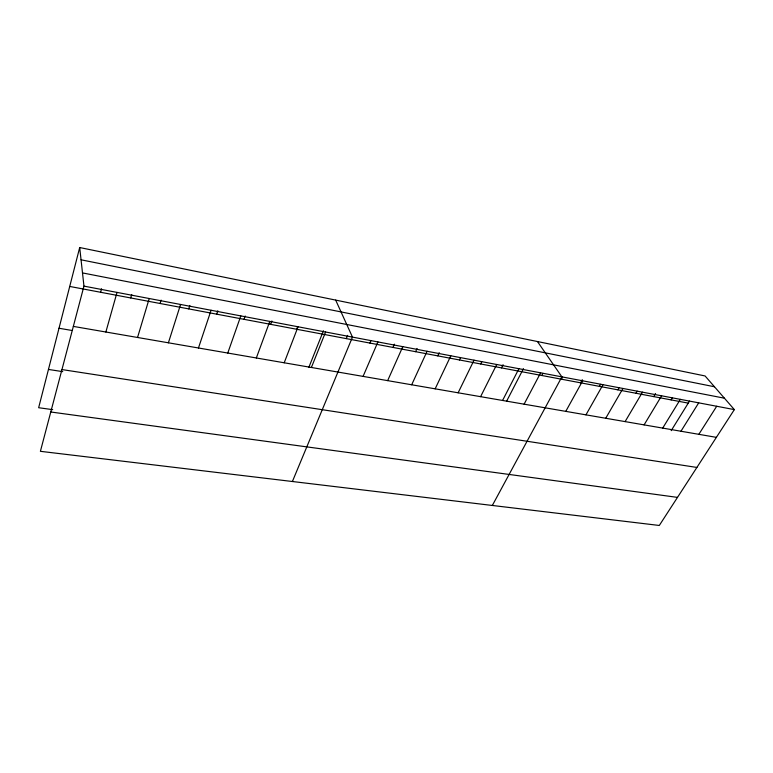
<?xml version="1.0" encoding="UTF-8"?>
<svg xmlns="http://www.w3.org/2000/svg" width="773" height="773" viewBox="0 0 773 773"><rect width="100%" height="100%" fill="white"/><g stroke="black" fill="none" stroke-linecap="round" stroke-linejoin="round"><path stroke-width="1.16" d="M79.696 247.534L83.957 286.126L40.399 451.316L659.301 525.466L734.35 409.613L705.073 375.958L79.696 247.534L38.65 407.719L52.709 409.651M100.596 292.271L101.553 288.793M105.862 332.013L117.032 292.407M130.705 297.953L131.7 294.523M137.546 337.482L149.228 298.523M160.069 303.489L161.103 300.117M168.398 342.806L180.573 304.465M188.728 308.891L189.829 305.47M198.458 347.985L211.087 310.263M216.691 314.167L217.831 310.794M227.764 353.048L240.818 315.906M243.988 319.317L245.167 315.993M256.336 357.976L269.796 321.413M270.647 324.351L271.893 320.969M296.687 329.259L297.537 327.037M284.203 362.788L298.049 326.776M308.785 367.494L323.443 330.776M311.393 367.475L325.597 332.004M346.275 338.613L347.608 335.376M292.397 481.502L352.469 337.105L335.675 300.108M369.89 343.067L370.837 340.864M363.078 376.393L377.92 341.937M393.003 347.425L394.443 344.169M387.65 380.635L402.791 346.662M415.623 351.696L417.082 348.478M411.68 384.78L427.083 351.271M437.76 355.87L439.248 352.691M435.16 388.829L450.823 355.783M459.442 359.957L460.476 357.793M458.128 392.8L474.033 360.189M480.671 363.967L481.724 361.832M480.593 396.675L496.73 364.498M501.474 367.89L503.068 364.721M502.576 400.462L518.925 368.711M506.518 401.38L523.466 368.605M524.094 404.173L540.636 372.828M541.815 375.494L542.946 373.369M492.333 505.465L561.884 376.866L537.467 341.54M561.391 379.185L562.531 377.089M580.581 382.809L582.311 379.688M565.768 411.371L582.678 380.809M599.404 386.355L600.563 384.307M585.953 414.85L603.037 384.674M617.849 389.843L619.018 387.804M605.732 418.261L622.961 388.461M635.957 393.254L637.174 391.167M625.106 421.604L642.489 392.172M653.716 396.607L655.562 393.515M644.093 424.879L661.611 395.795M671.148 399.892L672.384 397.853M662.703 428.097L680.346 399.361M671.186 430.658L689.497 401.11M680.945 431.247L698.705 402.839M698.831 434.329L716.706 406.26M50.767 411.99L677.496 497.387M48.457 369.446L62.758 371.639M61.956 369.562L696.888 467.443M59.009 328.254L71.85 330.448M73.338 326.399L716.378 437.354M69.725 286.445L688.25 403.12M83.957 286.126L734.35 409.613M82.498 272.917L724.427 398.201M81.049 259.805L714.474 386.761"/></g></svg>
